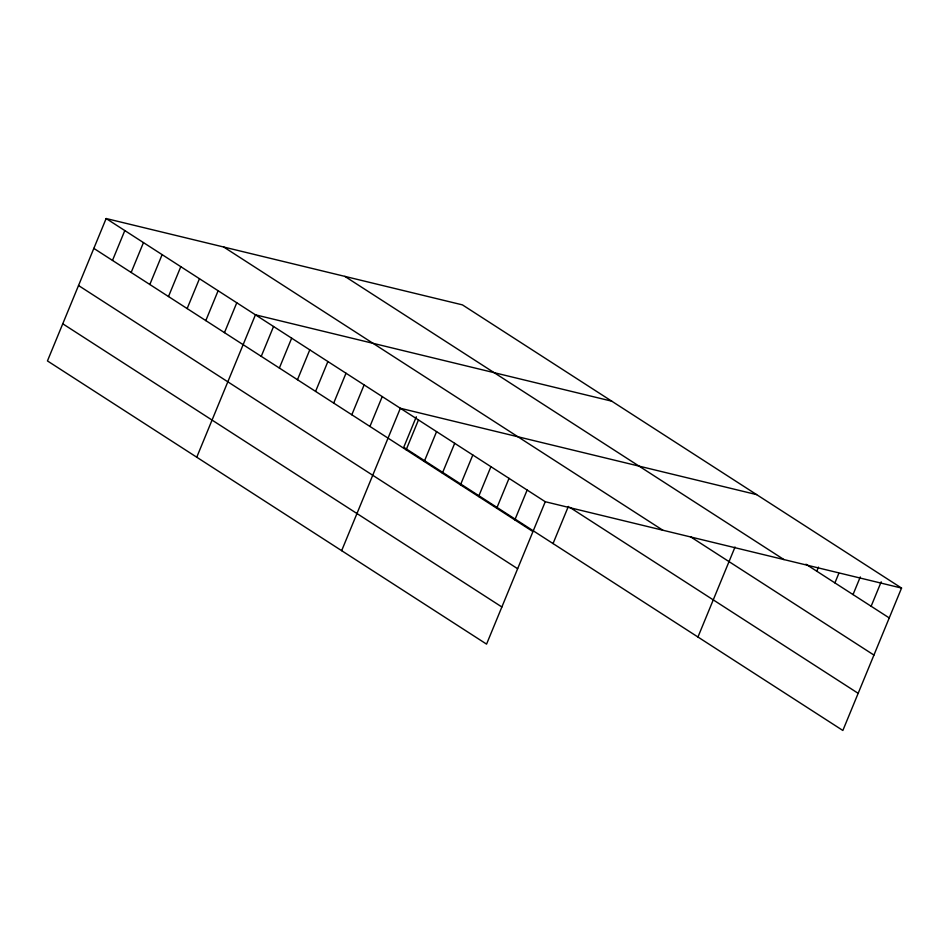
<?xml version="1.0" encoding="UTF-8"?>
<svg xmlns="http://www.w3.org/2000/svg" width="949" height="949" viewBox="0 0 949 949"><rect width="100%" height="100%" fill="white"/><g stroke="black" fill="none" stroke-linecap="round" stroke-linejoin="round"><path stroke-width="1.42" d="M106.146 218.531L47.45 360.928L486.564 644.122L545.26 501.724L106.146 218.531L462.436 304.878L901.55 588.072L842.854 730.469L403.74 447.276L416.314 416.765M112.492 260.429L124.805 230.571M131.164 272.458L143.465 242.6M149.823 284.498L162.125 254.64M168.483 296.539L180.796 266.669M187.143 308.567L199.456 278.709M205.803 320.608L218.116 290.75M224.474 332.636L236.775 302.778M196.751 457.216L255.435 314.819L611.737 401.166M261.248 356.361L273.549 326.503M279.362 368.046L291.663 338.176M297.476 379.719L309.777 349.861M315.59 391.403L327.891 361.545M333.704 403.088L346.005 373.23M351.818 414.772L364.119 384.903M369.932 426.445L382.233 396.587M341.652 550.669L400.348 408.272L756.638 494.619M406.148 449.814L418.462 419.956M424.262 461.499L436.576 431.629M442.376 473.171L454.69 443.313M460.49 484.856L472.804 454.998M478.604 496.541L490.918 466.683M496.718 508.225L509.032 478.367M514.832 519.898L527.146 490.04M553.042 543.563L568.344 506.422M697.954 637.016L735.036 547.027M816.792 571.203L818.465 567.134M834.906 582.888L838.821 573.386M853.021 594.572L860.292 576.933M871.135 606.257L881.194 581.82M545.26 501.724L901.55 588.072M805.915 564.204L889.237 617.929M344.855 276.384L783.969 559.578M690.386 536.695L873.934 655.071M223.715 247.025L662.829 530.218M569.554 507.205L858.169 693.328M93.832 248.389L532.947 531.582M78.53 285.53L517.644 568.724M62.753 323.787L501.867 606.98"/></g></svg>
